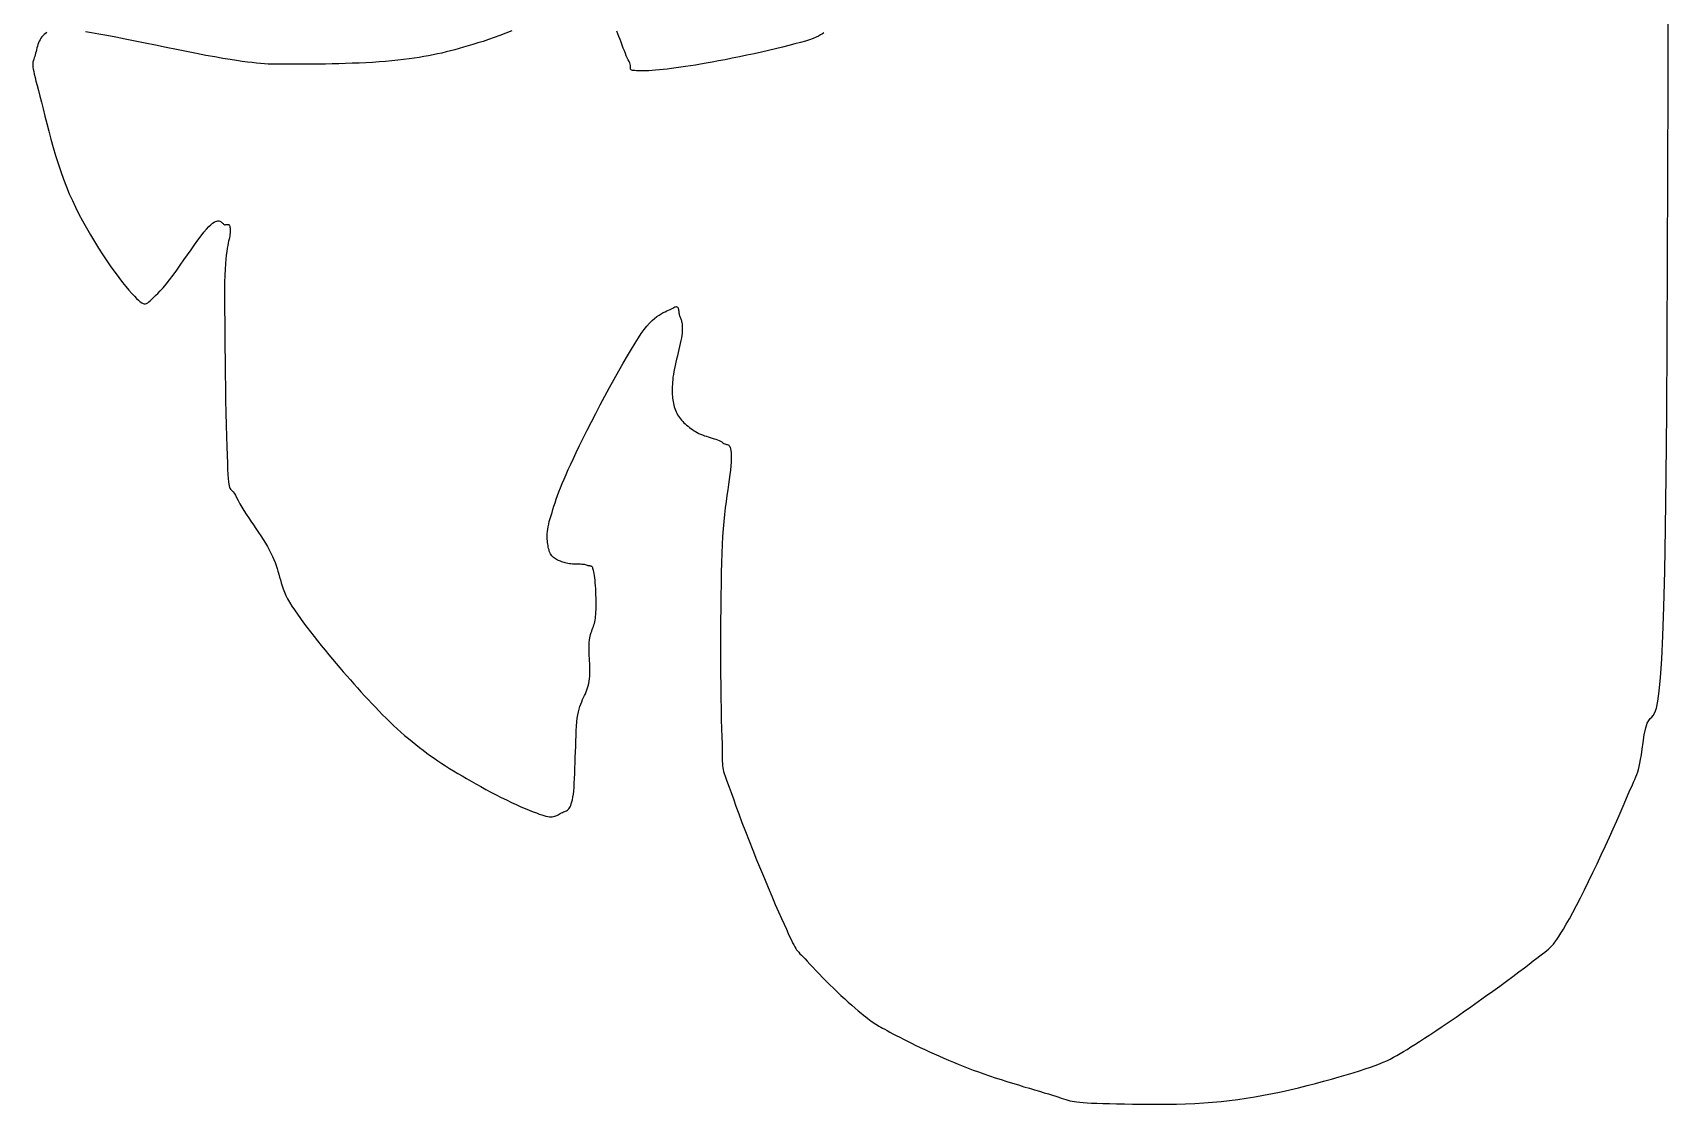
# Model space of a CAD drawing. Header units: millimetres. Extents: x 0 to 420, y 0 to 297.
# Drawn here: x 303.446 to 306.984, y 56.568 to 58.887 of the extents above; entities that cross this region are included whole.
import ezdxf

# ---------------------------------------------------------------- set-up
doc = ezdxf.new("R2010")
doc.units = ezdxf.units.MM
doc.layers.add('291-E-DIAGRAMA', color=5, linetype='Continuous')

msp = doc.modelspace()

# ---------------------------------------------------------------- linework, layer by layer
at = {"layer": '291-E-DIAGRAMA'}
for points in [[(303.4761, 58.8874), (303.4731, 58.8854), (303.4704, 58.8832), (303.4679, 58.8806), (303.4656, 58.8779), (303.4636, 58.8749), (303.4617, 58.8718), (303.46, 58.8685), (303.4585, 58.865), (303.4571, 58.8614), (303.4559, 58.8578), (303.4548, 58.854), (303.4538, 58.8503), (303.4529, 58.8464), (303.452, 58.8426), (303.4513, 58.8389), (303.4502, 58.8354), (303.4491, 58.8325), (303.4482, 58.8299), (303.4474, 58.8277), (303.4467, 58.8255), (303.4462, 58.8234), (303.4458, 58.8211), (303.4457, 58.8185), (303.4459, 58.8156), (303.4462, 58.8121), (303.4469, 58.8079), (303.4479, 58.803), (303.4492, 58.7971), (303.4508, 58.7902), (303.4528, 58.7821), (303.4553, 58.7726), (303.458, 58.762), (303.4611, 58.75), (303.4644, 58.7366), (303.468, 58.7221), (303.4719, 58.7067), (303.4761, 58.6905), (303.4805, 58.6737), (303.4851, 58.6564), (303.4901, 58.6389), (303.4952, 58.6213), (303.5007, 58.6038), (303.5064, 58.5866), (303.5123, 58.5698), (303.5185, 58.5536), (303.5249, 58.5381), (303.5316, 58.5237), (303.5383, 58.5092), (303.5456, 58.4945), (303.5535, 58.4796), (303.5618, 58.4646), (303.5704, 58.4498), (303.5793, 58.4351), (303.5883, 58.4207), (303.5973, 58.4067), (303.6063, 58.3933), (303.6151, 58.3804), (303.6238, 58.3684), (303.6321, 58.3571), (303.6399, 58.3468), (303.6473, 58.3376), (303.654, 58.3296), (303.66, 58.3229), (303.6656, 58.317), (303.6705, 58.3121), (303.6747, 58.308), (303.6784, 58.3049), (303.6816, 58.3025), (303.6845, 58.3011), (303.6872, 58.3003), (303.6896, 58.3003), (303.6921, 58.3011), (303.6946, 58.3025), (303.6972, 58.3045), (303.7001, 58.3071), (303.7034, 58.3103), (303.7071, 58.314), (303.7113, 58.3183), (303.7162, 58.3229), (303.7218, 58.3283), (303.7281, 58.3351), (303.7348, 58.3431), (303.742, 58.3523), (303.7495, 58.3623), (303.7572, 58.3729), (303.765, 58.3839), (303.773, 58.3952), (303.7808, 58.4065), (303.7885, 58.4175), (303.796, 58.4281), (303.8032, 58.4381), (303.8099, 58.4472), (303.8161, 58.4553), (303.8218, 58.4621), (303.8267, 58.4675), (303.8309, 58.4715), (303.8348, 58.4746), (303.8382, 58.477), (303.8413, 58.4785), (303.844, 58.4795), (303.8465, 58.4799), (303.8486, 58.4798), (303.8505, 58.4793), (303.8522, 58.4785), (303.8537, 58.4774), (303.8551, 58.4763), (303.8563, 58.4751), (303.8575, 58.4739), (303.8586, 58.4729), (303.8597, 58.472), (303.8608, 58.4715), (303.8622, 58.4715), (303.8636, 58.4717), (303.8649, 58.4719), (303.8661, 58.4721), (303.8671, 58.4723), (303.8681, 58.4723), (303.869, 58.4723), (303.8698, 58.472), (303.8705, 58.4715), (303.8711, 58.4707), (303.8717, 58.4696), (303.8721, 58.4681), (303.8724, 58.4662), (303.8726, 58.4638), (303.8728, 58.4609), (303.8728, 58.4574), (303.8727, 58.4538), (303.8724, 58.4504), (303.8719, 58.447), (303.8712, 58.4436), (303.8704, 58.4399), (303.8695, 58.4359), (303.8686, 58.4314), (303.8676, 58.4263), (303.8665, 58.4205), (303.8655, 58.4137), (303.8645, 58.4059), (303.8635, 58.397), (303.8626, 58.3868), (303.8619, 58.3751), (303.8612, 58.3619), (303.8608, 58.347), (303.8608, 58.3296), (303.8609, 58.3092), (303.861, 58.2863), (303.8612, 58.2613), (303.8614, 58.2346), (303.8616, 58.2067), (303.8619, 58.1781), (303.8623, 58.149), (303.8627, 58.1201), (303.8631, 58.0916), (303.8636, 58.0641), (303.8642, 58.0379), (303.8648, 58.0135), (303.8654, 57.9914), (303.8661, 57.9719), (303.8668, 57.9556), (303.8675, 57.9422), (303.8682, 57.9312), (303.8688, 57.9224), (303.8694, 57.9154), (303.87, 57.9101), (303.8707, 57.9061), (303.8715, 57.9032), (303.8723, 57.9011), (303.8733, 57.8995), (303.8745, 57.8983), (303.8759, 57.897), (303.8775, 57.8954), (303.8794, 57.8934), (303.8816, 57.8905), (303.8841, 57.8865), (303.8869, 57.8813), (303.8902, 57.8747), (303.8939, 57.8678), (303.8982, 57.8606), (303.9027, 57.8531), (303.9076, 57.8455), (303.9127, 57.8377), (303.9179, 57.8298), (303.9233, 57.8218), (303.9286, 57.8138), (303.934, 57.8058), (303.9392, 57.7979), (303.9442, 57.7901), (303.949, 57.7824), (303.9534, 57.775), (303.9575, 57.7678), (303.9612, 57.7608), (303.9647, 57.7538), (303.9677, 57.747), (303.9703, 57.7405), (303.9725, 57.734), (303.9745, 57.7277), (303.9763, 57.7215), (303.978, 57.7153), (303.9797, 57.7091), (303.9815, 57.7029), (303.9833, 57.6966), (303.9854, 57.6901), (303.9877, 57.6835), (303.9904, 57.6766), (303.9935, 57.6695), (303.9971, 57.6622), (304.0013, 57.6544), (304.0065, 57.6463), (304.0122, 57.6378), (304.0183, 57.6288), (304.0249, 57.6196), (304.0318, 57.6101), (304.039, 57.6004), (304.0465, 57.5906), (304.0543, 57.5807), (304.0621, 57.5707), (304.0701, 57.5607), (304.0782, 57.5508), (304.0863, 57.5409), (304.0943, 57.5313), (304.1023, 57.5219), (304.1101, 57.5127), (304.1177, 57.5039), (304.1253, 57.4952), (304.1329, 57.4866), (304.1405, 57.4779), (304.1482, 57.4694), (304.1559, 57.4608), (304.1637, 57.4523), (304.1714, 57.4439), (304.1792, 57.4356), (304.187, 57.4274), (304.1949, 57.4193), (304.2027, 57.4112), (304.2106, 57.4034), (304.2185, 57.3956), (304.2264, 57.388), (304.2343, 57.3806), (304.2422, 57.3734), (304.2504, 57.3663), (304.2585, 57.3595), (304.2665, 57.3529), (304.2745, 57.3465), (304.2824, 57.3403), (304.2903, 57.3342), (304.2982, 57.3282), (304.3062, 57.3224), (304.3142, 57.3168), (304.3224, 57.3112), (304.3306, 57.3057), (304.339, 57.3003), (304.3476, 57.2949), (304.3564, 57.2896), (304.3654, 57.2843), (304.3747, 57.279), (304.384, 57.2733), (304.394, 57.2674), (304.4043, 57.2615), (304.415, 57.2555), (304.426, 57.2495), (304.4372, 57.2436), (304.4484, 57.2378), (304.4595, 57.2321), (304.4705, 57.2267), (304.4813, 57.2215), (304.4917, 57.2166), (304.5017, 57.2121), (304.5112, 57.208), (304.52, 57.2044), (304.5281, 57.2013), (304.5353, 57.1987), (304.5414, 57.1963), (304.5469, 57.1944), (304.5518, 57.1928), (304.5562, 57.1917), (304.5602, 57.1909), (304.5637, 57.1904), (304.567, 57.1903), (304.5699, 57.1904), (304.5726, 57.1909), (304.5752, 57.1915), (304.5776, 57.1923), (304.5799, 57.1934), (304.5822, 57.1945), (304.5845, 57.1958), (304.587, 57.1973), (304.5895, 57.1987), (304.592, 57.1998), (304.5944, 57.2007), (304.5966, 57.2016), (304.5987, 57.2025), (304.6006, 57.2034), (304.6024, 57.2046), (304.604, 57.2059), (304.6056, 57.2075), (304.607, 57.2095), (304.6084, 57.2119), (304.6097, 57.2148), (304.611, 57.2182), (304.6122, 57.2223), (304.6133, 57.227), (304.6145, 57.2325), (304.6156, 57.2389), (304.6163, 57.2459), (304.6169, 57.2541), (304.6175, 57.2633), (304.618, 57.2734), (304.6184, 57.2841), (304.6188, 57.2954), (304.6192, 57.307), (304.6196, 57.3189), (304.62, 57.3309), (304.6204, 57.3428), (304.6208, 57.3544), (304.6212, 57.3656), (304.6217, 57.3763), (304.6223, 57.3863), (304.6229, 57.3954), (304.6236, 57.4035), (304.6249, 57.4107), (304.6263, 57.4173), (304.6279, 57.4234), (304.6297, 57.429), (304.6315, 57.4342), (304.6335, 57.4391), (304.6355, 57.4438), (304.6374, 57.4482), (304.6394, 57.4524), (304.6413, 57.4566), (304.6431, 57.4608), (304.6448, 57.465), (304.6463, 57.4694), (304.6477, 57.4739), (304.6488, 57.4787), (304.6497, 57.4838), (304.6504, 57.4891), (304.6508, 57.4945), (304.651, 57.4999), (304.6511, 57.5054), (304.6511, 57.511), (304.651, 57.5165), (304.6507, 57.522), (304.6505, 57.5275), (304.6502, 57.5329), (304.6499, 57.5383), (304.6496, 57.5435), (304.6494, 57.5487), (304.6493, 57.5538), (304.6493, 57.5587), (304.6494, 57.5635), (304.6497, 57.5681), (304.6502, 57.5728), (304.6509, 57.5772), (304.6518, 57.5813), (304.6528, 57.5851), (304.6539, 57.5888), (304.6551, 57.5923), (304.6563, 57.5957), (304.6575, 57.599), (304.6587, 57.6023), (304.6599, 57.6056), (304.6609, 57.6089), (304.6619, 57.6124), (304.6627, 57.6161), (304.6633, 57.6199), (304.6636, 57.624), (304.6638, 57.6283), (304.6641, 57.6335), (304.6644, 57.6391), (304.6645, 57.645), (304.6646, 57.6512), (304.6645, 57.6577), (304.6645, 57.6643), (304.6643, 57.6709), (304.664, 57.6775), (304.6637, 57.684), (304.6633, 57.6904), (304.6629, 57.6965), (304.6624, 57.7023), (304.6618, 57.7077), (304.6612, 57.7126), (304.6605, 57.717), (304.6598, 57.7207), (304.6591, 57.7234), (304.6584, 57.7257), (304.6578, 57.7276), (304.6573, 57.7291), (304.6567, 57.7302), (304.6561, 57.7311), (304.6555, 57.7318), (304.6547, 57.7322), (304.6539, 57.7325), (304.653, 57.7328), (304.652, 57.7329), (304.6507, 57.7331), (304.6493, 57.7333), (304.6477, 57.7336), (304.6458, 57.7341), (304.6437, 57.7347), (304.6416, 57.7354), (304.6392, 57.7359), (304.6366, 57.7363), (304.6336, 57.7365), (304.6305, 57.7367), (304.6272, 57.7368), (304.6238, 57.7369), (304.6204, 57.737), (304.6169, 57.7371), (304.6134, 57.7373), (304.61, 57.7375), (304.6067, 57.7378), (304.6036, 57.7383), (304.6006, 57.7389), (304.5979, 57.7397), (304.5955, 57.7408), (304.5929, 57.7415), (304.5904, 57.7423), (304.5879, 57.7431), (304.5854, 57.744), (304.5831, 57.7449), (304.5808, 57.7459), (304.5786, 57.747), (304.5765, 57.7483), (304.5744, 57.7497), (304.5725, 57.7512), (304.5707, 57.7529), (304.569, 57.7549), (304.5674, 57.757), (304.5659, 57.7594), (304.5646, 57.762), (304.5634, 57.7648), (304.5627, 57.7679), (304.5619, 57.7709), (304.5612, 57.774), (304.5606, 57.7771), (304.56, 57.7804), (304.5595, 57.7838), (304.5591, 57.7873), (304.5589, 57.7909), (304.5588, 57.7948), (304.5588, 57.7989), (304.559, 57.8032), (304.5595, 57.8078), (304.5601, 57.8126), (304.5609, 57.8178), (304.562, 57.8232), (304.5634, 57.8291), (304.5653, 57.8355), (304.5672, 57.842), (304.5692, 57.8487), (304.5713, 57.8555), (304.5735, 57.8625), (304.5759, 57.8698), (304.5784, 57.8774), (304.5812, 57.8853), (304.5843, 57.8936), (304.5876, 57.9023), (304.5913, 57.9115), (304.5953, 57.9211), (304.5997, 57.9313), (304.6045, 57.9421), (304.6098, 57.9535), (304.6156, 57.9656), (304.6217, 57.9788), (304.6288, 57.9936), (304.6367, 58.0096), (304.6452, 58.0267), (304.6543, 58.0446), (304.6638, 58.063), (304.6736, 58.0817), (304.6836, 58.1006), (304.6937, 58.1193), (304.7037, 58.1376), (304.7136, 58.1554), (304.7232, 58.1722), (304.7323, 58.188), (304.7409, 58.2025), (304.7489, 58.2154), (304.7561, 58.2266), (304.7624, 58.2361), (304.7685, 58.2446), (304.7745, 58.2519), (304.7802, 58.2583), (304.7856, 58.2639), (304.7909, 58.2686), (304.796, 58.2726), (304.8008, 58.276), (304.8054, 58.2789), (304.8097, 58.2812), (304.8138, 58.2833), (304.8177, 58.285), (304.8213, 58.2865), (304.8246, 58.288), (304.8276, 58.2894), (304.8304, 58.2908), (304.8329, 58.2924), (304.835, 58.2935), (304.8367, 58.2941), (304.8382, 58.2943), (304.8395, 58.294), (304.8405, 58.2934), (304.8413, 58.2925), (304.8419, 58.2913), (304.8424, 58.2899), (304.8428, 58.2883), (304.8431, 58.2865), (304.8434, 58.2846), (304.8436, 58.2826), (304.8439, 58.2807), (304.8441, 58.2787), (304.8445, 58.2768), (304.8452, 58.2749), (304.846, 58.2731), (304.8467, 58.2714), (304.8474, 58.2696), (304.848, 58.2678), (304.8487, 58.266), (304.8492, 58.264), (304.8497, 58.262), (304.8502, 58.2597), (304.8505, 58.2572), (304.8508, 58.2546), (304.851, 58.2516), (304.851, 58.2484), (304.851, 58.2448), (304.8508, 58.2409), (304.8505, 58.2366), (304.8499, 58.2318), (304.8491, 58.2265), (304.8481, 58.2208), (304.8468, 58.2147), (304.8453, 58.2083), (304.8438, 58.2017), (304.8421, 58.1949), (304.8404, 58.1879), (304.8388, 58.1809), (304.8371, 58.174), (304.8355, 58.1671), (304.8341, 58.1604), (304.8328, 58.1539), (304.8318, 58.1476), (304.8309, 58.1417), (304.8304, 58.1362), (304.8301, 58.1311), (304.8298, 58.1261), (304.8295, 58.1214), (304.8294, 58.1168), (304.8293, 58.1125), (304.8293, 58.1082), (304.8294, 58.1041), (304.8297, 58.1001), (304.83, 58.0962), (304.8305, 58.0924), (304.8311, 58.0886), (304.8318, 58.0849), (304.8327, 58.0811), (304.8338, 58.0774), (304.835, 58.0737), (304.8364, 58.07), (304.8377, 58.0666), (304.8391, 58.0634), (304.8408, 58.0602), (304.8427, 58.0572), (304.8448, 58.0542), (304.847, 58.0512), (304.8494, 58.0484), (304.852, 58.0456), (304.8547, 58.0429), (304.8575, 58.0403), (304.8605, 58.0378), (304.8635, 58.0353), (304.8667, 58.0328), (304.8699, 58.0304), (304.8732, 58.0281), (304.8766, 58.0258), (304.8797, 58.0237), (304.8832, 58.0217), (304.8869, 58.0198), (304.8908, 58.0181), (304.8948, 58.0165), (304.899, 58.015), (304.9032, 58.0136), (304.9074, 58.0123), (304.9117, 58.011), (304.9158, 58.0097), (304.9198, 58.0084), (304.9237, 58.0072), (304.9274, 58.0059), (304.9308, 58.0046), (304.934, 58.0032), (304.9368, 58.0017), (304.939, 57.9998), (304.9411, 57.9984), (304.9431, 57.9974), (304.945, 57.9966), (304.9468, 57.9961), (304.9484, 57.9956), (304.95, 57.995), (304.9514, 57.9942), (304.9526, 57.9931), (304.9537, 57.9915), (304.9546, 57.9893), (304.9554, 57.9865), (304.9561, 57.9828), (304.9565, 57.9782), (304.9568, 57.9725), (304.9569, 57.9656), (304.9567, 57.9578), (304.9561, 57.9494), (304.9552, 57.9404), (304.954, 57.9308), (304.9526, 57.9205), (304.9511, 57.9096), (304.9494, 57.8981), (304.9476, 57.8858), (304.9458, 57.8728), (304.944, 57.8591), (304.9423, 57.8447), (304.9408, 57.8295), (304.9394, 57.8136), (304.9382, 57.7968), (304.9374, 57.7792), (304.9368, 57.7608), (304.9361, 57.7408), (304.9355, 57.7185), (304.935, 57.6943), (304.9345, 57.6685), (304.9342, 57.6415), (304.934, 57.6137), (304.9338, 57.5854), (304.9338, 57.5568), (304.9338, 57.5284), (304.934, 57.5006), (304.9342, 57.4736), (304.9345, 57.4478), (304.935, 57.4235), (304.9355, 57.4011), (304.9361, 57.3809), (304.9368, 57.3633), (304.9371, 57.3485), (304.9373, 57.3362), (304.9373, 57.326), (304.9374, 57.3177), (304.9375, 57.3109), (304.9377, 57.3053), (304.938, 57.3006), (304.9386, 57.2963), (304.9394, 57.2923), (304.9405, 57.2882), (304.942, 57.2837), (304.9439, 57.2784), (304.9463, 57.272), (304.9492, 57.2641), (304.9527, 57.2545), (304.9569, 57.2429), (304.9615, 57.2291), (304.967, 57.2135), (304.9732, 57.1964), (304.9801, 57.178), (304.9875, 57.1587), (304.9954, 57.1386), (305.0035, 57.1181), (305.0118, 57.0974), (305.0202, 57.0767), (305.0286, 57.0565), (305.0368, 57.0369), (305.0447, 57.0182), (305.0522, 57.0007), (305.0592, 56.9846), (305.0656, 56.9702), (305.0713, 56.9578), (305.0762, 56.947), (305.0804, 56.9377), (305.084, 56.9299), (305.0871, 56.9233), (305.0897, 56.9177), (305.0921, 56.913), (305.0943, 56.9091), (305.0964, 56.9056), (305.0985, 56.9026), (305.1007, 56.8998), (305.1031, 56.897), (305.1057, 56.894), (305.1088, 56.8908), (305.1124, 56.8871), (305.1166, 56.8827), (305.1215, 56.8775), (305.1271, 56.8713), (305.1332, 56.8645), (305.1399, 56.8575), (305.147, 56.8501), (305.1545, 56.8425), (305.1622, 56.8347), (305.1701, 56.8269), (305.1782, 56.8191), (305.1863, 56.8113), (305.1944, 56.8037), (305.2024, 56.7963), (305.2101, 56.7892), (305.2177, 56.7824), (305.2249, 56.7761), (305.2316, 56.7703), (305.2379, 56.7651), (305.2433, 56.7609), (305.248, 56.7571), (305.2523, 56.7538), (305.2562, 56.7509), (305.2598, 56.7482), (305.2632, 56.7458), (305.2665, 56.7436), (305.2698, 56.7415), (305.2731, 56.7395), (305.2766, 56.7374), (305.2804, 56.7352), (305.2845, 56.7329), (305.289, 56.7304), (305.2941, 56.7276), (305.2998, 56.7245), (305.3062, 56.7209), (305.3136, 56.7171), (305.3214, 56.7131), (305.3296, 56.7089), (305.3382, 56.7046), (305.3471, 56.7002), (305.3564, 56.6957), (305.3659, 56.6912), (305.3757, 56.6866), (305.3857, 56.6819), (305.3958, 56.6773), (305.4061, 56.6727), (305.4166, 56.6682), (305.4271, 56.6636), (305.4376, 56.6592), (305.4482, 56.6549), (305.4588, 56.6507), (305.4692, 56.6465), (305.4803, 56.6423), (305.4918, 56.6381), (305.5037, 56.6339), (305.5159, 56.6298), (305.5283, 56.6256), (305.5408, 56.6216), (305.5534, 56.6176), (305.5658, 56.6137), (305.5781, 56.6099), (305.5902, 56.6062), (305.6019, 56.6027), (305.6132, 56.5993), (305.6239, 56.5962), (305.634, 56.5932), (305.6434, 56.5905), (305.6518, 56.5879), (305.6591, 56.5856), (305.6655, 56.5836), (305.671, 56.5817), (305.6761, 56.58), (305.6807, 56.5785), (305.6852, 56.5771), (305.6896, 56.5759), (305.6943, 56.5748), (305.6993, 56.5739), (305.7049, 56.5731), (305.7112, 56.5724), (305.7185, 56.5718), (305.7269, 56.5712), (305.7366, 56.5708), (305.7478, 56.5704), (305.7609, 56.57), (305.7753, 56.5696), (305.7908, 56.5692), (305.8074, 56.5688), (305.8248, 56.5685), (305.8429, 56.5682), (305.8616, 56.5681), (305.8808, 56.5681), (305.9004, 56.5683), (305.9201, 56.5687), (305.9399, 56.5693), (305.9596, 56.5701), (305.9791, 56.5712), (305.9982, 56.5726), (306.0169, 56.5743), (306.0349, 56.5764), (306.0528, 56.5785), (306.0712, 56.5811), (306.0899, 56.5842), (306.1087, 56.5876), (306.1277, 56.5913), (306.1468, 56.5953), (306.1657, 56.5996), (306.1845, 56.604), (306.2029, 56.6086), (306.221, 56.6133), (306.2386, 56.618), (306.2557, 56.6227), (306.272, 56.6274), (306.2876, 56.632), (306.3023, 56.6364), (306.316, 56.6406), (306.3285, 56.6447), (306.3397, 56.6484), (306.3499, 56.6521), (306.3591, 56.6556), (306.3676, 56.659), (306.3754, 56.6625), (306.3828, 56.6661), (306.39, 56.6698), (306.397, 56.6736), (306.4041, 56.6777), (306.4114, 56.6822), (306.419, 56.6869), (306.4272, 56.6922), (306.436, 56.6978), (306.4457, 56.7041), (306.4565, 56.7109), (306.4684, 56.7186), (306.4814, 56.7271), (306.4953, 56.7365), (306.51, 56.7464), (306.5253, 56.757), (306.541, 56.7679), (306.5569, 56.7791), (306.5729, 56.7905), (306.5888, 56.8018), (306.6045, 56.8131), (306.6197, 56.8241), (306.6343, 56.8348), (306.6482, 56.845), (306.6611, 56.8546), (306.6728, 56.8635), (306.6833, 56.8715), (306.6921, 56.8784), (306.6997, 56.8843), (306.7063, 56.8892), (306.712, 56.8935), (306.7169, 56.8972), (306.7213, 56.9006), (306.7252, 56.9038), (306.7287, 56.9071), (306.7322, 56.9107), (306.7356, 56.9146), (306.7391, 56.9192), (306.7429, 56.9246), (306.7471, 56.9309), (306.7519, 56.9385), (306.7573, 56.9474), (306.7636, 56.9578), (306.7704, 56.9697), (306.7778, 56.9833), (306.7857, 56.9984), (306.7941, 57.0148), (306.8029, 57.0323), (306.8119, 57.0505), (306.821, 57.0694), (306.8301, 57.0886), (306.8392, 57.1079), (306.8481, 57.1271), (306.8567, 57.1459), (306.865, 57.1642), (306.8727, 57.1817), (306.8799, 57.1981), (306.8864, 57.2132), (306.8921, 57.2268), (306.8974, 57.2389), (306.9019, 57.2491), (306.9058, 57.2576), (306.9091, 57.2649), (306.9119, 57.2712), (306.9143, 57.2768), (306.9164, 57.282), (306.9182, 57.2873), (306.9198, 57.2929), (306.9213, 57.2991), (306.9228, 57.3062), (306.9243, 57.3146), (306.9259, 57.3246), (306.9277, 57.3365), (306.9298, 57.3507), (306.9323, 57.3674), (306.9353, 57.3827), (306.9385, 57.3927), (306.9418, 57.3989), (306.9451, 57.4029), (306.9485, 57.406), (306.9518, 57.4098), (306.9551, 57.4159), (306.9584, 57.4256), (306.9615, 57.4405), (306.9645, 57.462), (306.9674, 57.4917), (306.9701, 57.5311), (306.9726, 57.5816), (306.9748, 57.6448), (306.9768, 57.7221), (306.9784, 57.815), (306.9798, 57.9287), (306.981, 58.0652), (306.982, 58.2213), (306.9828, 58.394), (306.9834, 58.58), (306.9839, 58.7762), (306.9842, 58.9796)], [(304.4824, 58.891), (304.4694, 58.8859), (304.4566, 58.881), (304.4441, 58.8764), (304.4318, 58.8721), (304.4201, 58.8683), (304.4088, 58.865), (304.3981, 58.8617), (304.3878, 58.8585), (304.3779, 58.8556), (304.3682, 58.8528), (304.3587, 58.8502), (304.3494, 58.8477), (304.3401, 58.8453), (304.3308, 58.8431), (304.3214, 58.841), (304.3119, 58.839), (304.3022, 58.8371), (304.2922, 58.8353), (304.2819, 58.8336), (304.2712, 58.8319), (304.26, 58.8303), (304.2482, 58.8288), (304.2358, 58.8274), (304.2229, 58.8261), (304.2093, 58.8249), (304.1954, 58.8239), (304.1811, 58.8229), (304.1665, 58.8221), (304.1518, 58.8214), (304.1371, 58.8208), (304.1223, 58.8203), (304.1077, 58.8198), (304.0933, 58.8195), (304.0791, 58.8192), (304.0654, 58.819), (304.0521, 58.8189), (304.0394, 58.8188), (304.0274, 58.8188), (304.0163, 58.8188), (304.006, 58.8187), (303.9966, 58.8187), (303.9877, 58.8187), (303.9793, 58.8187), (303.9713, 58.8188), (303.9633, 58.819), (303.9554, 58.8193), (303.9473, 58.8197), (303.9389, 58.8203), (303.9299, 58.8212), (303.9204, 58.8222), (303.9101, 58.8234), (303.8988, 58.8249), (303.8865, 58.8267), (303.8728, 58.8288), (303.8571, 58.8314), (303.8396, 58.8345), (303.8205, 58.838), (303.8002, 58.8419), (303.7788, 58.8461), (303.7568, 58.8505), (303.7343, 58.8551), (303.7117, 58.8597), (303.6893, 58.8643), (303.6672, 58.8688), (303.6459, 58.8731), (303.6255, 58.8771), (303.6064, 58.8808), (303.5889, 58.8841), (303.5732, 58.8868), (303.5597, 58.889)], [(305.1576, 58.8871), (305.1541, 58.8847), (305.1502, 58.8823), (305.1457, 58.8798), (305.1404, 58.8773), (305.134, 58.8747), (305.1265, 58.8719), (305.1175, 58.869), (305.1067, 58.8659), (305.0946, 58.8626), (305.0816, 58.8592), (305.0676, 58.8558), (305.053, 58.8522), (305.0378, 58.8487), (305.0222, 58.8451), (305.0063, 58.8416), (304.9904, 58.8382), (304.9746, 58.8348), (304.959, 58.8316), (304.9439, 58.8286), (304.9293, 58.8258), (304.9154, 58.8232), (304.9025, 58.8208), (304.8906, 58.8188), (304.8795, 58.8169), (304.8685, 58.8152), (304.8579, 58.8136), (304.8476, 58.8121), (304.8376, 58.8107), (304.828, 58.8094), (304.8187, 58.8082), (304.8098, 58.8072), (304.8014, 58.8064), (304.7934, 58.8056), (304.7859, 58.8051), (304.7788, 58.8047), (304.7723, 58.8044), (304.7664, 58.8043), (304.7609, 58.8044), (304.7561, 58.8047), (304.7517, 58.8048), (304.7481, 58.8049), (304.7453, 58.805), (304.7431, 58.8053), (304.7415, 58.8057), (304.7404, 58.8063), (304.7397, 58.8071), (304.7393, 58.808), (304.7391, 58.8091), (304.7391, 58.8105), (304.739, 58.8121), (304.7389, 58.814), (304.7387, 58.8162), (304.7382, 58.8188), (304.7373, 58.8216), (304.7361, 58.8248), (304.7341, 58.8282), (304.7321, 58.8323), (304.73, 58.837), (304.7279, 58.8422), (304.7257, 58.8478), (304.7234, 58.8538), (304.7211, 58.8599), (304.7187, 58.8662), (304.7164, 58.8725), (304.714, 58.8787), (304.7116, 58.8848), (304.7092, 58.8906)]]:
    msp.add_lwpolyline(points, dxfattribs=at)

doc.saveas('drawing.dxf')
